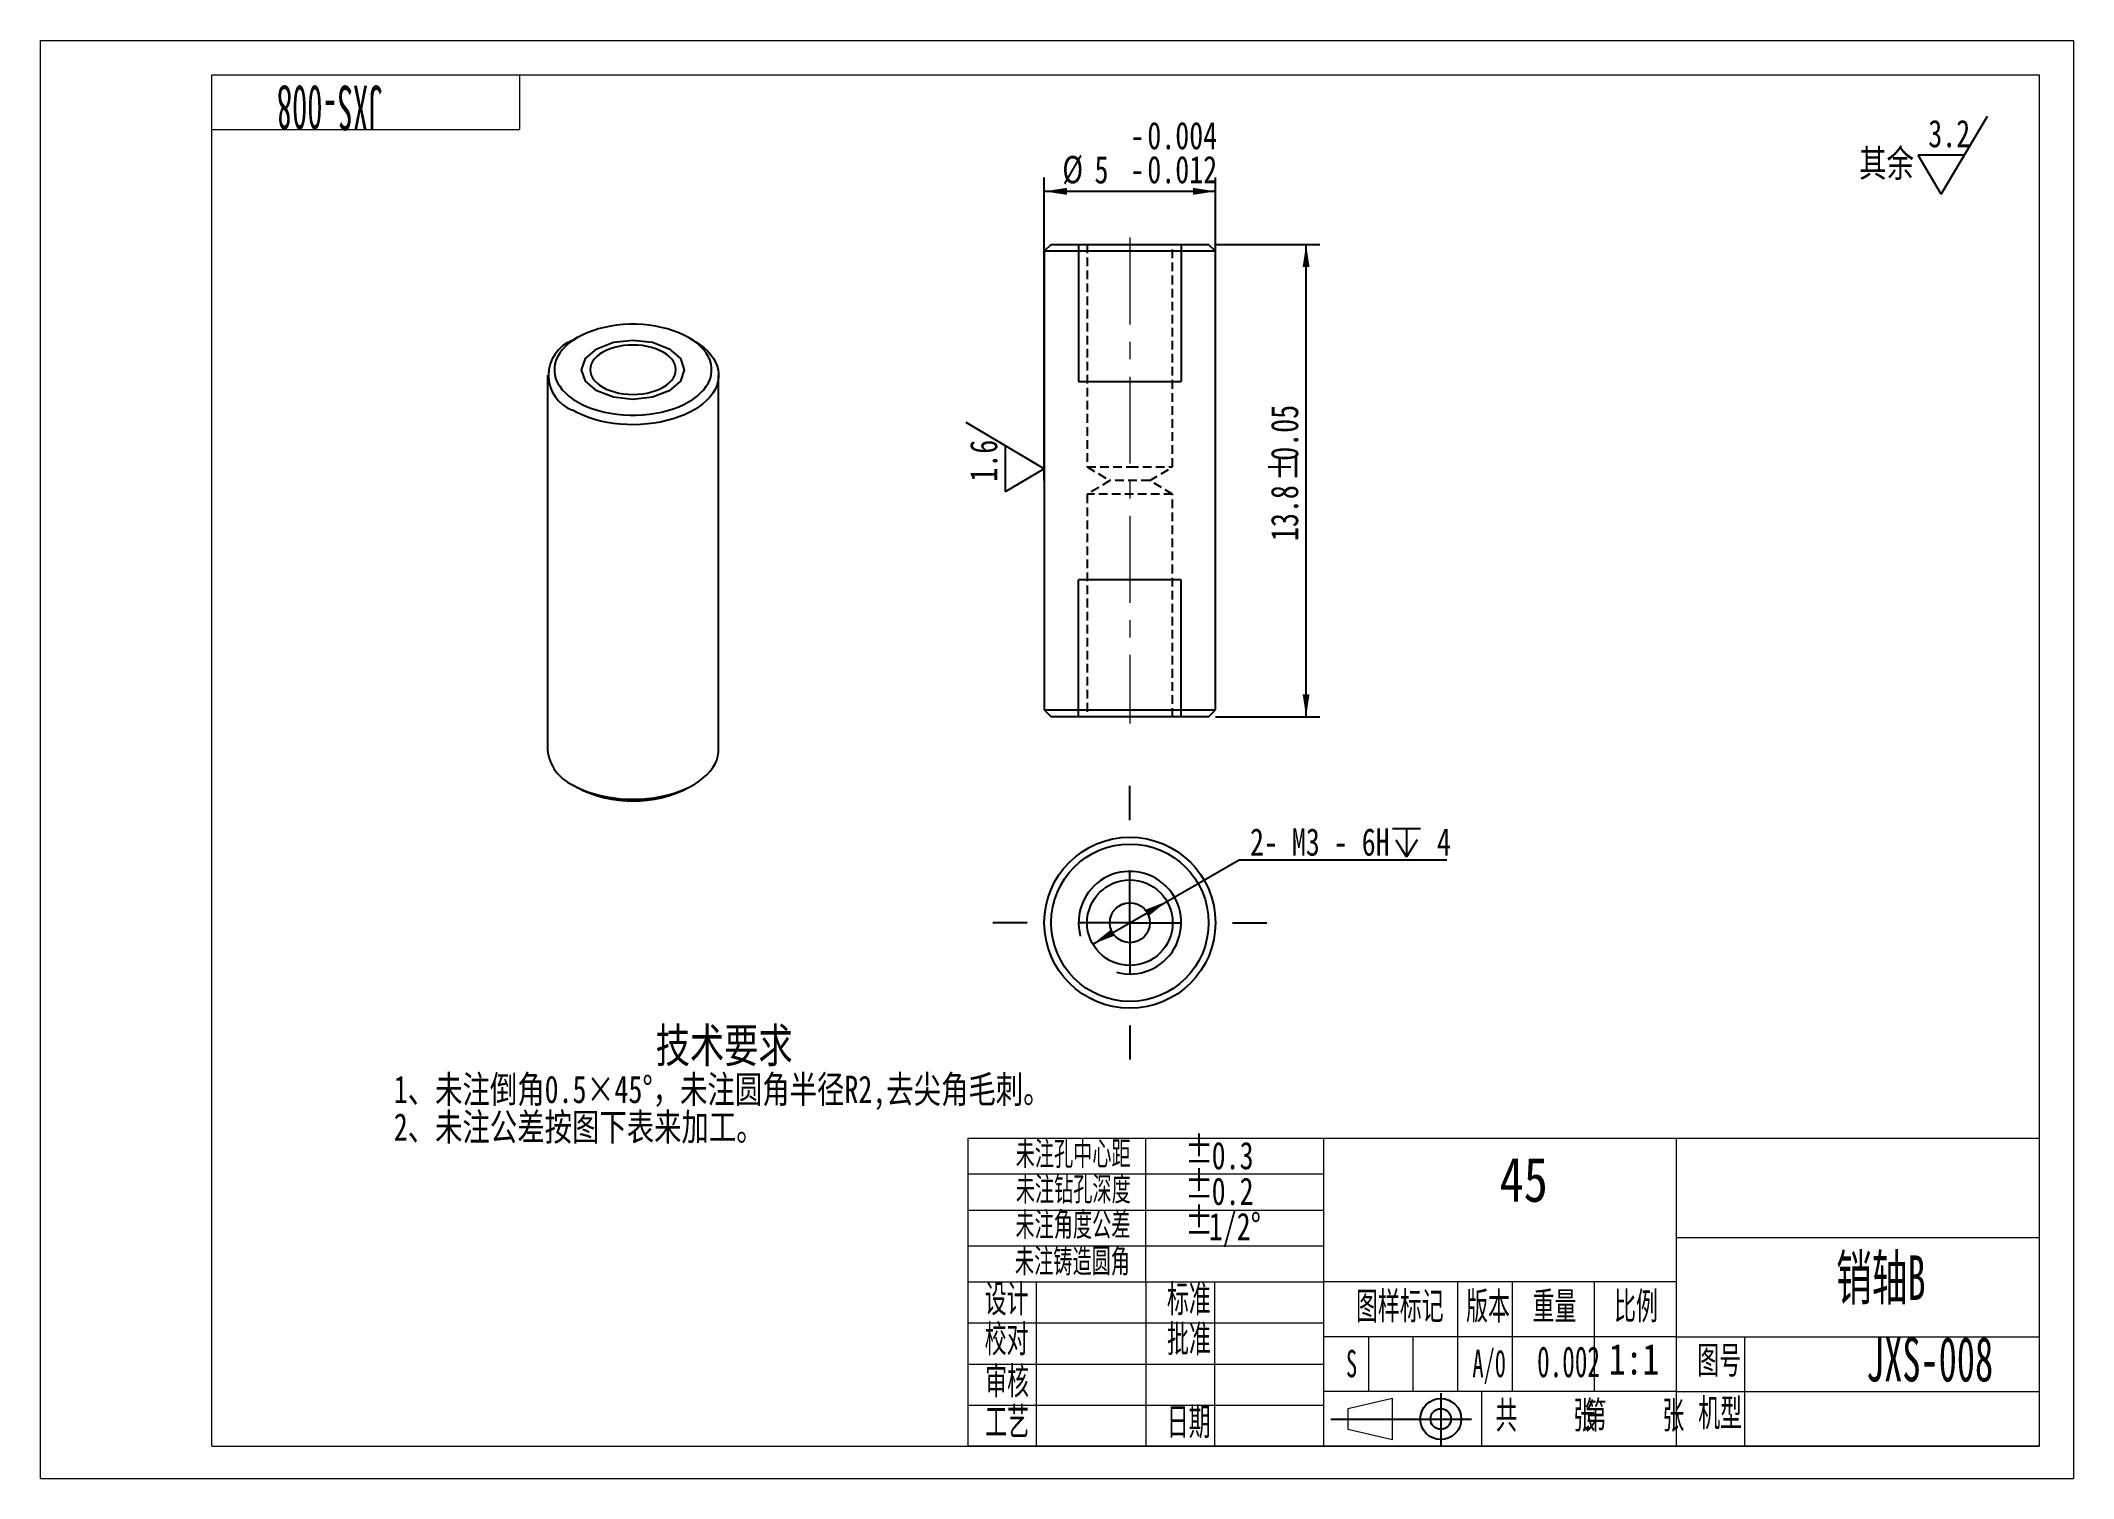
# Model space of a CAD drawing. Header units: millimetres. Extents: x 0 to 297, y 0 to 210.
import ezdxf

# ---------------------------------------------------------------- set-up
doc = ezdxf.new("R2010")
doc.units = ezdxf.units.MM
doc.linetypes.add('CENTERX2', pattern=[20.32, 12.7, -2.54, 2.54, -2.54])
doc.linetypes.add('HIDDEN', pattern=[1.905, 1.27, -0.635])
for name, color, linetype in [('02', 1, 'Continuous'), ('04', 2, 'HIDDEN'), ('05', 4, 'CENTERX2'), ('06', 5, 'Continuous'), ('12', 3, 'Continuous')]:
    doc.layers.add(name, color=color, linetype=linetype)
doc.styles.add('SLDTEXTSTYLE0', font='HYSWLONGFANGSONG.TTF', dxfattribs={"bigfont": 'bigfont'})
doc.styles.add('SLDTEXTSTYLE1', font='HYSWLONGFANGSONG.TTF')
doc.styles.add('SLDTEXTSTYLE2', font='HYSWLONGFANGSONG.TTF', dxfattribs={"width": 0.8, "bigfont": 'bigfont'})
doc.styles.add('SLDTEXTSTYLE3', font='仿宋_GB2312', dxfattribs={"width": 0.8})
doc.styles.add('SLDTEXTSTYLE4', font='HYSWLONGFANGSONG.TTF', dxfattribs={"width": 0.67})
doc.styles.add('SLDTEXTSTYLE5', font='HYSWLONGFANGSONG.TTF', dxfattribs={"width": 0.8})
doc.dimstyles.new('SLDDIMSTYLE0', dxfattribs={"dimtxt": 4, "dimasz": 3.302, "dimexe": 0, "dimexo": 0.0625, "dimgap": 1, "dimtad": 2, "dimdec": 3, "dimlfac": 0.2, "dimrnd": 1e-09, "dimzin": 12, "dimdsep": 46, "dimtxsty": 'SLDTEXTSTYLE1', "dimsah": 1, "dimcen": 0.09, "dimadec": 0, "dimazin": 3, "dimtol": 1, "dimtp": -0.004, "dimtm": 0.012, "dimtfac": 1, "dimtdec": 3, "dimtofl": 0, "dimtmove": 0, "dimatfit": 3, "dimfxl": 0, "dimfrac": 2, "dimtolj": 1, "dimarcsym": 0})
doc.dimstyles.new('SLDDIMSTYLE1', dxfattribs={"dimtxt": 4, "dimasz": 3.302, "dimexe": 0, "dimexo": 0.0625, "dimgap": 1, "dimtad": 2, "dimlfac": 0.2, "dimrnd": 1e-09, "dimzin": 12, "dimdsep": 46, "dimtxsty": 'SLDTEXTSTYLE1', "dimsah": 1, "dimcen": 0.09, "dimadec": 0, "dimazin": 3, "dimtfac": 1, "dimtofl": 0, "dimtmove": 0, "dimatfit": 3, "dimfxl": 0, "dimfrac": 2, "dimtolj": 1, "dimtzin": 12, "dimarcsym": 0})
doc.dimstyles.new('SLDDIMSTYLE2', dxfattribs={"dimtxt": 4, "dimasz": 3.302, "dimexe": 0, "dimexo": 0.0625, "dimgap": 1, "dimtad": 0, "dimtih": 1, "dimtoh": 1, "dimdec": 0, "dimlfac": 0.2, "dimrnd": 1e-09, "dimzin": 12, "dimdsep": 46, "dimtxsty": 'SLDTEXTSTYLE1', "dimsah": 1, "dimcen": 0, "dimadec": 0, "dimazin": 3, "dimtfac": 1, "dimtmove": 0, "dimatfit": 3, "dimfxl": 0, "dimfrac": 2, "dimtolj": 1, "dimtzin": 12, "dimarcsym": 0})

# ---------------------------------------------------------------- blocks, each defined once
blk = doc.blocks.new('块2')
at = {"color": 7, "linetype": 'Continuous', "lineweight": 15}
for p, q in [((265.02, 12.24), (258.52, 10.74)), ((265.02, 6.24), (265.02, 12.24)), ((258.52, 10.74), (258.52, 7.74)), ((258.52, 7.74), (265.02, 6.24))]:
    blk.add_line(p, q, dxfattribs=at)
for p, q in [((272.1, 13.04), (272.1, 5.42)), ((256.01, 9.24), (276.57, 9.24))]:
    blk.add_line(p, q)
for radius in [3, 1.5]:
    blk.add_circle((272.1, 9.24), radius)
blk = doc.blocks.new('SW_NOTE_0')
at = {"layer": '12', "color": 0, "attachment_point": 1, "style": 'SLDTEXTSTYLE0'}
for s, insert, char_height in [('\\M+18B5A术\\M+19776\\M+18B81', (0, 6.45), 5), ('1\\M+18141\\M+196A2\\M+1928D\\M+1937C\\M+18A700.5\\M+1817E45\\M+1818B\\M+18143\\M+196A2\\M+1928D圆\\M+18A70\\M+194BC\\M+18C61R2,\\M+18B8E\\M+190EB\\M+18A70\\M+196D1\\M+18E68\\M+18142', (-38.28, -0.47), 4), ('2\\M+18141\\M+196A2\\M+1928D\\M+18CF6\\M+18DB7\\M+188C2图\\M+189BA\\M+1955C\\M+19788\\M+189C1\\M+18D48\\M+18142', (-38.28, -5.97), 4)]:
    blk.add_mtext(s, dxfattribs=dict(at, insert=insert, char_height=char_height))
blk = doc.blocks.new('SW_SFSYMBOL_0')
at = {"layer": '12', "color": 0}
for p, q in [((1.89, -5.71), (8.63, 5.71)), ((1.89, -5.71), (-1.48, 0)), ((5.26, 0), (-1.48, 0))]:
    blk.add_line(p, q, dxfattribs=at)
at = {"layer": '12', "color": 0, "insert": (0, 5.16), "char_height": 4, "attachment_point": 1, "style": 'SLDTEXTSTYLE1'}
blk.add_mtext('3.2', dxfattribs=at)
blk = doc.blocks.new('_D')
at = {"layer": '12'}
for p, q in [((146.66, 145.74), (146.66, 189.99)), ((171.66, 187.99), (146.66, 187.99)), ((171.66, 145.74), (171.66, 189.99))]:
    blk.add_line(p, q, dxfattribs=at)
for points in [[(146.66, 187.99), (149.96, 187.48), (149.96, 188.5)], [(171.66, 187.99), (168.36, 188.5), (168.36, 187.48)]]:
    blk.add_solid(points, dxfattribs=at)
at = {"layer": '12', "char_height": 4, "attachment_point": 1, "style": 'SLDTEXTSTYLE1'}
for s, insert in [('0.004', (161.71, 198.14)), ('%%c', (149.29, 193.17)), ('-', (159.25, 198.14)), ('0.012', (161.71, 193.17)), ('5', (153.99, 193.15)), ('-', (159.25, 193.17))]:
    blk.add_mtext(s, dxfattribs=dict(at, insert=insert))
blk = doc.blocks.new('_D_1')
at = {"layer": '12'}
for p, q in [((171.66, 180.24), (186.91, 180.24)), ((184.91, 111.24), (184.91, 180.24)), ((171.66, 111.24), (186.91, 111.24))]:
    blk.add_line(p, q, dxfattribs=at)
for points in [[(184.91, 180.24), (184.4, 176.93), (185.41, 176.93)], [(184.91, 111.24), (185.41, 114.54), (184.4, 114.54)]]:
    blk.add_solid(points, dxfattribs=at)
at = {"layer": '12', "char_height": 4, "attachment_point": 1, "rotation": 90, "style": 'SLDTEXTSTYLE1'}
for s, insert in [('0.05', (179.75, 148.64)), ('%%p', (179.73, 145.67)), ('13.8', (179.75, 136.91))]:
    blk.add_mtext(s, dxfattribs=dict(at, insert=insert))
blk = doc.blocks.new('SW_SFSYMBOL_1')
at = {"layer": '12', "color": 0}
for p, q in [((5.71, 1.88), (-5.71, 8.62)), ((0, 5.25), (0, -1.49)), ((5.71, 1.88), (0, -1.49))]:
    blk.add_line(p, q, dxfattribs=at)
at = {"layer": '12', "color": 0, "insert": (-5.16, 0), "char_height": 4, "attachment_point": 1, "rotation": 90, "style": 'SLDTEXTSTYLE1'}
blk.add_mtext('1.6', dxfattribs=at)
blk = doc.blocks.new('SW_SYMBOL_HOLE_DEPTH')
at = {"layer": '12', "color": 0}
for p, q in [((0, 875), (800, 875)), ((400, 875), (400, 75)), ((100, 555), (400, 75)), ((700, 555), (400, 75))]:
    blk.add_line(p, q, dxfattribs=at)
blk = doc.blocks.new('_D_2')
at = {"layer": '12'}
for p, q in [((164.57, 84.28), (175.12, 90.36)), ((175.12, 90.36), (205.48, 90.36)), ((153.74, 78.03), (164.57, 84.28))]:
    blk.add_line(p, q, dxfattribs=at)
for points in [[(164.57, 84.28), (161.46, 83.07), (161.97, 82.19)], [(153.74, 78.03), (156.86, 79.24), (156.35, 80.12)]]:
    blk.add_solid(points, dxfattribs=at)
at = {"layer": '12', "xscale": 0.00515627095908786, "yscale": 0.00515627095908786, "zscale": 0.00515627095908786}
blk.add_blockref('SW_SYMBOL_HOLE_DEPTH', (197.52, 90.39), dxfattribs=at)
at = {"layer": '12', "char_height": 4, "attachment_point": 1, "style": 'SLDTEXTSTYLE1'}
for s, insert in [('2- M3 - 6H ', (176.71, 94.95)), (' 4', (201.98, 94.95))]:
    blk.add_mtext(s, dxfattribs=dict(at, insert=insert))
blk = doc.blocks.new('SW_CENTERMARKSYMBOL_0')
at = {"layer": '05', "color": 0}
for p, q in [((0, 15), (0, 20)), ((0, 0), (0, 7.5)), ((-15, 0), (-20, 0)), ((0, 0), (-7.5, 0)), ((0, 0), (0, -7.5)), ((0, 0), (7.5, 0)), ((15, 0), (20, 0)), ((0, -15), (0, -20))]:
    blk.add_line(p, q, dxfattribs=at)

msp = doc.modelspace()

# ---------------------------------------------------------------- linework, layer by layer
at = {"color": 7, "linetype": 'CENTERX2', "lineweight": 0, "true_color": 0xffffff}
msp.add_line((159.159, 181.2355), (159.159, 110.2355), dxfattribs=at)
for p, q in [((147.659, 180.2355), (146.659, 179.2355)), ((146.659, 179.2355), (146.659, 112.2355)), ((159.159, 179.2355), (146.659, 179.2355)), ((147.659, 180.2355), (159.159, 180.2355)), ((159.159, 180.2355), (170.659, 180.2355)), ((171.659, 179.2355), (159.159, 179.2355)), ((171.659, 179.2355), (170.659, 180.2355)), ((171.659, 112.2355), (171.659, 179.2355)), ((78.4255, 166.6299), (77.7183, 166.2215)), ((95.3988, 166.2215), (94.6916, 166.6299)), ((74.0585, 161.1197), (74.0585, 106.4115)), ((99.0585, 106.4115), (99.0585, 161.1197)), ((146.659, 112.2355), (147.659, 111.2355)), ((146.659, 112.2355), (159.159, 112.2355)), ((159.159, 111.2355), (147.659, 111.2355)), ((159.159, 112.2355), (171.659, 112.2355)), ((170.659, 111.2355), (159.159, 111.2355)), ((170.659, 111.2355), (171.659, 112.2355)), ((77.7183, 101.3098), (78.4255, 100.9014)), ((94.6916, 100.9014), (95.3988, 101.3098))]:
    msp.add_line(p, q)
at = {"flags": 128}
for points in [[(78.4268, 157.2419), (79.1261, 156.8703), (79.8761, 156.5333), (80.6718, 156.2332), (81.5078, 155.972), (82.3782, 155.7516), (83.2772, 155.5735), (84.1985, 155.4388), (85.1361, 155.3485), (86.0833, 155.3031), (87.0338, 155.3031), (87.981, 155.3485), (88.9185, 155.4388), (89.8399, 155.5735), (90.7389, 155.7516), (91.6093, 155.972), (92.4452, 156.2332), (93.2409, 156.5333), (93.991, 156.8703), (94.6903, 157.2419), (95.334, 157.6456), (95.9178, 158.0786), (96.4376, 158.538), (96.89, 159.0205), (97.2718, 159.523), (97.5804, 160.042), (97.8138, 160.5739), (97.9702, 161.1151), (98.0487, 161.6619), (98.0487, 162.2106), (97.9702, 162.7574), (97.8138, 163.2987), (97.5804, 163.8306), (97.2718, 164.3495), (96.89, 164.852), (96.4376, 165.3346), (95.9178, 165.7939), (95.334, 166.2269), (94.6903, 166.6306), (93.991, 167.0022), (93.2409, 167.3393), (92.4452, 167.6394), (91.6093, 167.9005), (90.7389, 168.1209), (89.8399, 168.2991), (88.9185, 168.4338), (87.981, 168.5241), (87.0338, 168.5694), (86.0833, 168.5694), (85.1361, 168.5241), (84.1985, 168.4338), (83.2772, 168.2991), (82.3782, 168.1209), (81.5078, 167.9005), (80.6718, 167.6394), (79.8761, 167.3393), (79.1261, 167.0022), (78.4268, 166.6306), (77.7831, 166.2269), (77.1993, 165.7939), (76.6794, 165.3346), (76.227, 164.852), (75.8452, 164.3495), (75.5366, 163.8306), (75.3033, 163.2987), (75.1468, 162.7574), (75.0683, 162.2106), (75.0683, 161.6619), (75.1468, 161.1151), (75.3033, 160.5739), (75.5366, 160.042), (75.8452, 159.523), (76.227, 159.0205), (76.6794, 158.538), (77.1993, 158.0786), (77.7831, 157.6456), (78.4268, 157.2419)], [(95.3988, 166.2215), (95.7418, 166.0154), (96.3865, 165.5787), (96.9691, 165.1139), (97.4859, 164.6237), (97.9336, 164.1115), (98.3094, 163.5803), (98.6109, 163.0336), (98.8362, 162.4747), (98.9839, 161.9073), (99.053, 161.3349), (99.0431, 160.7612), (98.9543, 160.1897), (98.7871, 159.6241), (98.5426, 159.068), (98.2223, 158.5248), (97.8283, 157.998), (97.3631, 157.491), (96.8295, 157.0069), (96.231, 156.5488), (95.5713, 156.1196), (94.8547, 155.7221), (94.0856, 155.3586), (93.2689, 155.0316), (92.4098, 154.7431), (91.5137, 154.4949), (90.5863, 154.2885), (89.6334, 154.1254), (88.6611, 154.0065), (87.6755, 153.9325), (86.6828, 153.904), (85.6893, 153.9211), (84.7013, 153.9837), (83.7251, 154.0915), (82.7668, 154.2436), (81.8324, 154.4393), (80.928, 154.6772), (80.0591, 154.9558), (79.2313, 155.2734), (78.4499, 155.6279), (77.7197, 156.0172)], [(82.1391, 159.385), (82.6617, 159.1154), (83.2333, 158.8813), (83.8468, 158.6855), (84.4943, 158.5307), (85.1678, 158.4187), (85.8587, 158.3509), (86.5585, 158.3282), (87.2583, 158.3509), (87.9493, 158.4187), (88.6228, 158.5307), (89.2703, 158.6855), (89.8837, 158.8813), (90.4553, 159.1154), (90.9779, 159.385), (91.445, 159.6867), (91.8506, 160.0167), (92.1896, 160.3708), (92.4578, 160.7446), (92.6518, 161.1334), (92.7692, 161.5323), (92.8085, 161.9363), (92.7692, 162.3403), (92.6518, 162.7391), (92.4578, 163.1279), (92.1896, 163.5018), (91.8506, 163.8559), (91.445, 164.1859), (90.9779, 164.4876), (90.4553, 164.7572), (89.8837, 164.9913), (89.2703, 165.187), (88.6228, 165.3419), (87.9493, 165.4539), (87.2583, 165.5216), (86.5585, 165.5443), (85.8587, 165.5216), (85.1678, 165.4539), (84.4943, 165.3419), (83.8468, 165.187), (83.2333, 164.9913), (82.6617, 164.7572), (82.1391, 164.4876), (81.6721, 164.1859), (81.2665, 163.8559), (80.9275, 163.5018), (80.6593, 163.1279), (80.4652, 162.7391), (80.3478, 162.3403), (80.3085, 161.9363), (80.3478, 161.5323), (80.4652, 161.1334), (80.6593, 160.7446), (80.9275, 160.3708), (81.2665, 160.0167), (81.6721, 159.6867), (82.1391, 159.385)], [(77.7197, 101.309), (78.4499, 100.9197), (79.2313, 100.5651), (80.0591, 100.2476), (80.928, 99.9689), (81.8324, 99.7311), (82.7668, 99.5354), (83.7251, 99.3832), (84.7013, 99.2755), (85.6893, 99.2129), (86.6828, 99.1958), (87.6755, 99.2243), (88.6611, 99.2982), (89.6334, 99.4171), (90.5863, 99.5803), (91.5137, 99.7866), (92.4098, 100.0348), (93.2689, 100.3234), (94.0856, 100.6504), (94.8547, 101.0138), (95.5713, 101.4114), (96.231, 101.8406), (96.8295, 102.2987), (97.3631, 102.7828), (97.8283, 103.2898), (98.2223, 103.8166), (98.5426, 104.3597), (98.7871, 104.9159), (98.9543, 105.4815), (99.0431, 106.0529), (99.0585, 106.4115)]]:
    msp.add_lwpolyline(points, dxfattribs=at)
for radius in [12.5, 11.5, 6.25, 2.9214]:
    msp.add_circle((159.159, 81.1564), radius)
for centre, radius, start, end in [((79.6615, 161.1196), 5.4594, 110.851774, 249.164354), ((80.3175, 107.0377), 6.2903, 185.713281, 245.60686), ((86.5585, 116.5531), 17.6388, 242.54765, 297.457725)]:
    msp.add_arc(centre, radius, start, end)
at = {"layer": '02'}
for p, q in [((151.659, 180.2355), (151.659, 160.2355)), ((166.659, 180.2355), (166.659, 160.2355)), ((151.659, 160.2355), (166.659, 160.2355)), ((151.659, 111.2355), (151.659, 131.2355)), ((166.659, 131.2355), (151.659, 131.2355)), ((166.659, 111.2355), (166.659, 131.2355))]:
    msp.add_line(p, q, dxfattribs=at)
at = {"layer": '02', "flags": 128}
msp.add_lwpolyline([(81.2552, 158.8747), (79.6294, 160.2794), (79.0585, 161.9363), (79.6294, 163.5932), (81.2552, 164.9978), (83.6884, 165.9364), (86.5585, 166.2659), (89.4287, 165.9364), (91.8618, 164.9978), (93.4876, 163.5932), (94.0585, 161.9363), (93.4876, 160.2794), (91.8618, 158.8747), (89.4287, 157.9362), (86.5585, 157.6066), (83.6884, 157.9362), (81.2552, 158.8747)], dxfattribs=at)
at = {"layer": '02'}
msp.add_arc((159.159, 81.1564), 7.5, 255, 195, dxfattribs=at)
msp.add_arc((159.159, 81.1564), 7.5, 255, 195, dxfattribs=at)
at = {"layer": '04'}
for p, q in [((152.909, 180.2355), (152.909, 147.7355)), ((165.409, 147.7355), (165.409, 180.2355)), ((152.909, 147.7355), (159.159, 147.7355)), ((152.909, 147.7355), (156.2375, 145.7355)), ((156.2375, 145.7355), (152.909, 143.7355)), ((162.0804, 145.7355), (156.2375, 145.7355)), ((159.159, 147.7355), (165.409, 147.7355)), ((162.0804, 145.7355), (165.409, 147.7355)), ((165.409, 143.7355), (162.0804, 145.7355)), ((165.409, 143.7355), (152.909, 143.7355)), ((152.909, 143.7355), (152.909, 111.2355)), ((165.409, 111.2355), (165.409, 143.7355))]:
    msp.add_line(p, q, dxfattribs=at)
at = {"layer": '06', "color": 5, "linetype": 'Continuous', "lineweight": 0, "true_color": 0x0000ff}
for p, q in [((0.0108, 0), (0.0108, 210)), ((0.0108, 210), (297.0108, 210)), ((297.0108, 210), (297.0108, 0)), ((25.0108, 4.6925), (25.0108, 205)), ((25.0108, 205), (292.0108, 205)), ((70.0108, 197), (70.0108, 205)), ((292.0108, 205), (292.0108, 4.6925)), ((25.0108, 197), (70.0108, 197)), ((135.5108, 4.6925), (135.5108, 49.6925)), ((135.5108, 49.6925), (292.0108, 49.6925)), ((161.5108, 28.6925), (161.5108, 49.6925)), ((187.5108, 4.6925), (187.5108, 49.6925)), ((239.0108, 4.6925), (239.0108, 49.6925)), ((292.0108, 49.6925), (292.0108, 4.6925)), ((187.5108, 44.4425), (135.5108, 44.4425)), ((135.5108, 39.1925), (187.5108, 39.1925)), ((135.5108, 33.9425), (187.5108, 33.9425)), ((239.0108, 35.1925), (292.0108, 35.1925)), ((135.5108, 28.6925), (187.5108, 28.6925)), ((145.5108, 4.6925), (145.5108, 28.6925)), ((161.5108, 28.6925), (161.5108, 4.6925)), ((171.5108, 28.6925), (171.5108, 4.6925)), ((239.0108, 28.6925), (187.5108, 28.6925)), ((207.0108, 28.6925), (207.0108, 12.6925)), ((215.0108, 28.6925), (215.0108, 12.6925)), ((227.0108, 28.6925), (227.0108, 12.6925)), ((135.5108, 22.6925), (187.5108, 22.6925)), ((239.0108, 20.6925), (187.5108, 20.6925)), ((194.0108, 20.6925), (194.0108, 12.6925)), ((200.5108, 20.6925), (200.5108, 12.6925)), ((239.0108, 20.6925), (292.0108, 20.6925)), ((249.0108, 4.6925), (249.0108, 20.6925)), ((135.5108, 16.6925), (187.5108, 16.6925)), ((239.0108, 12.6925), (187.5108, 12.6925)), ((210.5108, 12.6925), (210.5108, 4.6925)), ((239.0108, 12.6925), (292.0108, 12.6925)), ((135.5108, 10.6925), (187.5108, 10.6925)), ((25.0108, 4.6925), (292.0108, 4.6925)), ((292.0108, 4.6925), (135.5108, 4.6925)), ((0.0108, 0), (297.0108, 0))]:
    msp.add_line(p, q, dxfattribs=at)

# ---------------------------------------------------------------- block references
msp.add_blockref('块2', (-67.5131, -0.5807))
at = {"layer": '05'}
msp.add_blockref('SW_CENTERMARKSYMBOL_0', (159.159, 81.1564), dxfattribs=at)
at = {"layer": '12'}
for name, p in [('SW_SFSYMBOL_0', (275.8143, 193.2743)), ('SW_SFSYMBOL_1', (140.945, 145.5834)), ('SW_NOTE_0', (89.8854, 59.2914))]:
    msp.add_blockref(name, p, dxfattribs=at)

# ---------------------------------------------------------------- texts
at = {"layer": '12', "insert": (42.3023, 196.9169), "char_height": 6.5, "attachment_point": 2, "rotation": 180, "style": 'SLDTEXTSTYLE4'}
msp.add_mtext('JXS-008', dxfattribs=at)
at = {"layer": '12'}
for s, insert, char_height, attachment_point, style in [('\\M+191B4\\M+1975D', (265.7205, 194.0972), 4, 1, 'SLDTEXTSTYLE0'), ('\\M+196A2\\M+1928D\\M+18D45\\M+19286\\M+19053\\M+18B97', (142.4754, 49.2045), 3.5, 1, 'SLDTEXTSTYLE2'), ('%%p', (167.2256, 50.0415), 4, 1, 'SLDTEXTSTYLE1'), ('0.3', (171.1091, 49.1468), 4, 1, 'SLDTEXTSTYLE1'), ('\\M+196A2\\M+1928D钻\\M+18D45\\M+1905B\\M+19378', (142.4919, 44.0175), 3.5, 1, 'SLDTEXTSTYLE2'), ('%%p', (167.2256, 44.9371), 4, 1, 'SLDTEXTSTYLE1'), ('45', (216.6985, 46.8914), 6.5, 2, 'SLDTEXTSTYLE3'), ('0.2', (171.1091, 43.936), 4, 1, 'SLDTEXTSTYLE1'), ('\\M+196A2\\M+1928D\\M+18A70\\M+19378\\M+18CF6\\M+18DB7', (142.437, 38.8576), 3.5, 1, 'SLDTEXTSTYLE2'), ('%%p', (167.2256, 39.6645), 4, 1, 'SLDTEXTSTYLE1'), ('1/2°', (170.6806, 38.7874), 4, 1, 'SLDTEXTSTYLE1'), ('\\M+196A2\\M+1928D铸\\M+191A2圆\\M+18A70', (142.3685, 33.5156), 3.5, 1, 'SLDTEXTSTYLE2'), ('销轴B', (268.8987, 32.5609), 6.5, 2, 'SLDTEXTSTYLE2'), ('设计', (137.9525, 28.2433), 4, 1, 'SLDTEXTSTYLE2'), ('标\\M+18F79', (164.5778, 28.2433), 4, 1, 'SLDTEXTSTYLE2'), ('图样标记', (192.2019, 27.199), 4, 1, 'SLDTEXTSTYLE2'), ('\\M+194C5\\M+1967B', (208.2864, 27.199), 4, 1, 'SLDTEXTSTYLE2'), ('\\M+18F64\\M+197CA', (218.0106, 27.199), 4, 1, 'SLDTEXTSTYLE2'), ('\\M+194E4\\M+197E1', (229.9109, 27.199), 4, 1, 'SLDTEXTSTYLE2'), ('\\M+18D5A对', (137.9436, 22.3998), 4, 1, 'SLDTEXTSTYLE2'), ('\\M+194E1\\M+18F79', (164.5889, 22.3998), 4, 1, 'SLDTEXTSTYLE2'), ('S', (191.5584, 18.76), 4, 2, 'SLDTEXTSTYLE5'), ('A/0', (209.207, 18.7767), 4, 1, 'SLDTEXTSTYLE5'), ('0.002', (223.2516, 19.2802), 4.5, 2, 'SLDTEXTSTYLE5'), ('1:1', (232.8275, 19.6615), 4.5, 2, 'SLDTEXTSTYLE3'), ('图\\M+18D86', (242.0679, 19.2856), 4, 1, 'SLDTEXTSTYLE2'), ('JXS-008', (276.0095, 20.6533), 6.5, 2, 'SLDTEXTSTYLE5'), ('审\\M+18A6A', (138.0181, 16.2488), 4, 1, 'SLDTEXTSTYLE2'), ('\\M+18AF7\\M+18C5E', (242.2024, 11.5897), 4, 1, 'SLDTEXTSTYLE2'), ('\\M+18D48艺', (138.0203, 10.3048), 4, 1, 'SLDTEXTSTYLE2'), ('\\M+193FA\\M+18AFA', (164.55, 10.3048), 4, 1, 'SLDTEXTSTYLE2'), ('\\M+18BA4     张', (212.5739, 11.2389), 4, 1, 'SLDTEXTSTYLE2'), ('\\M+191E6     张', (225.6076, 11.2389), 4, 1, 'SLDTEXTSTYLE2')]:
    msp.add_mtext(s, dxfattribs=dict(at, insert=insert, char_height=char_height, attachment_point=attachment_point, style=style))

# ---------------------------------------------------------------- dimensions: what is measured, and where the dimension line sits
dim = msp.add_linear_dim(base=(146.659, 187.9926), p1=(171.659, 145.7355), p2=(146.659, 145.7355), text='%%c<>', dimstyle='SLDDIMSTYLE0', dxfattribs=at)
dim.commit()
dim.dimension.update_dxf_attribs({"geometry": '_D', "text_midpoint": (159.8867, 187.9926), "dimtype": 160})
dim = msp.add_linear_dim(base=(181.659, 180.2355), p1=(171.659, 111.2355), p2=(171.659, 180.2355), angle=90, text='<>%%p0.05', dimstyle='SLDDIMSTYLE1', dxfattribs=at)
dim.commit()
dim.dimension.update_dxf_attribs({"geometry": '_D_1', "text_midpoint": (181.659, 146.2872), "dimtype": 160})
dim = msp.add_diameter_dim_2p(p1=(164.5731, 84.2789), p2=(153.7449, 78.0339), text='2- M3 - 6H {\\fGDT;x} 4\\P', dimstyle='SLDDIMSTYLE2', override={"dimpost": '<>'}, dxfattribs=at)
dim.commit()
dim.dimension.update_dxf_attribs({"geometry": '_D_2', "text_midpoint": (191.0982, 92.5537), "dimtype": 163})

doc.saveas('drawing.dxf')
